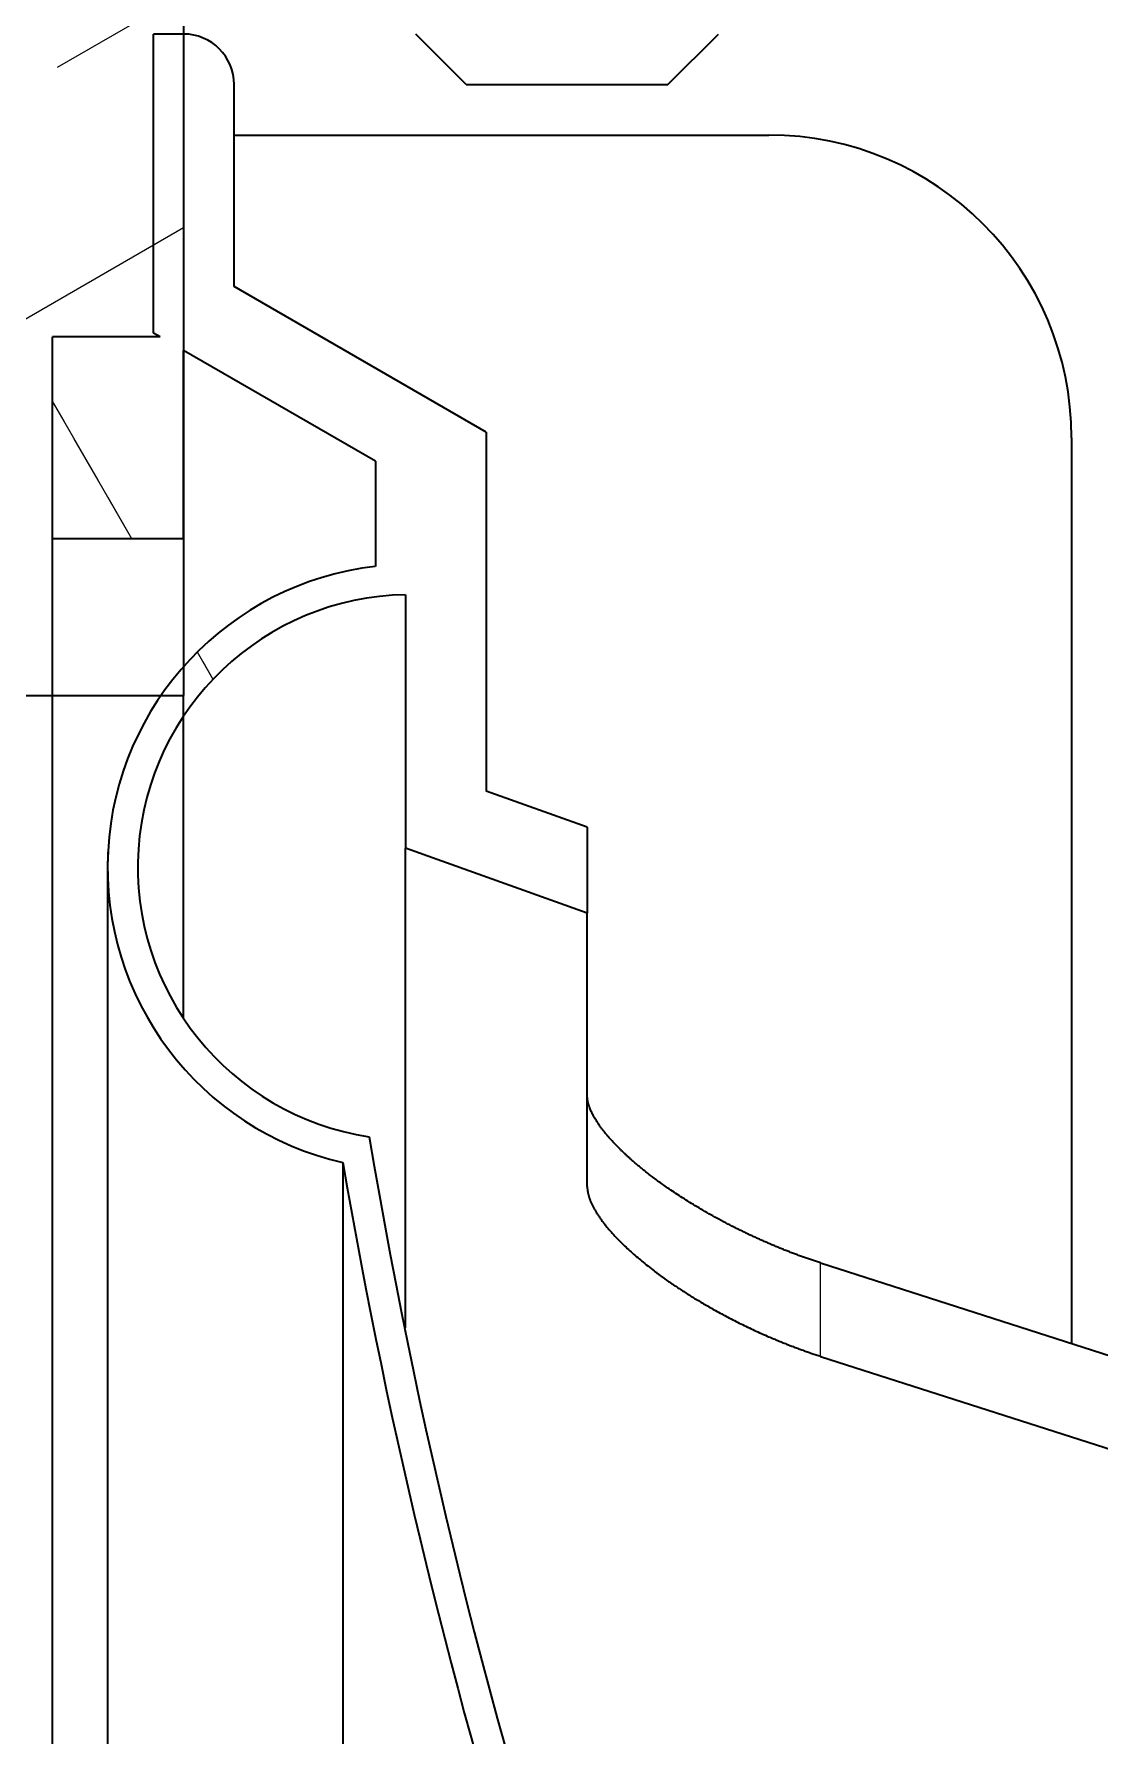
# Model space of a CAD drawing. Extents: x 23 to 587, y 4 to 413.
# Drawn here: x 176.78 to 182.07, y 158.36 to 166.79 of the extents above; entities that cross this region are included whole.
import ezdxf

# ---------------------------------------------------------------- set-up
doc = ezdxf.new("R2010")
doc.units = 0
doc.linetypes.add('DASHED', pattern=[15, 12, -3])
doc.layers.get('0').update_dxf_attribs({"lineweight": 13})

# ---------------------------------------------------------------- blocks, each defined once
blk = doc.blocks.new('BLOCK7007')
at = {"color": 7, "lineweight": 35, "ltscale": 0.25375}
blk.add_line((7.7, 56.15), (7.7, 46), dxfattribs=at)
at = {"color": 7, "lineweight": 35, "ltscale": 0.074047}
blk.add_line((7.4, 49.588), (7.4, 52.55), dxfattribs=at)
at = {"color": 7, "lineweight": 35, "ltscale": 0.0075}
blk.add_line((7.7, 52.55), (7.4, 52.55), dxfattribs=at)
at = {"color": 7, "lineweight": 35, "ltscale": 0.017678}
for p, q in [((10.5, 52.05), (10, 52.55)), ((12.5, 52.05), (13, 52.55))]:
    blk.add_line(p, q, dxfattribs=at)
at = {"color": 7, "lineweight": 35, "ltscale": 0.05}
for p, q in [((8.2, 50.05), (8.2, 52.05)), ((6.4, 47.55), (6.4, 49.55))]:
    blk.add_line(p, q, dxfattribs=at)
at = {"color": 7, "lineweight": 35, "ltscale": 0.04694}
blk.add_line((10.5, 52.05), (12.378, 52.05), dxfattribs=at)
at = {"color": 7, "lineweight": 35, "ltscale": 0.00306}
blk.add_line((12.378, 52.05), (12.5, 52.05), dxfattribs=at)
at = {"color": 7, "lineweight": 35, "ltscale": 0.132499}
blk.add_line((8.2, 51.55), (13.5, 51.55), dxfattribs=at)
at = {"color": 7, "lineweight": 35, "ltscale": 0.072169}
blk.add_line((10.7, 48.607), (8.2, 50.05), dxfattribs=at)
at = {"color": 7, "lineweight": 35, "ltscale": 0.001906}
blk.add_line((7.466, 49.55), (7.4, 49.588), dxfattribs=at)
at = {"color": 7, "lineweight": 35, "ltscale": 0.026651}
blk.add_line((7.466, 49.55), (6.4, 49.55), dxfattribs=at)
at = {"color": 7, "lineweight": 35, "ltscale": 0.054848}
blk.add_line((9.6, 48.318), (7.7, 49.415), dxfattribs=at)
at = {"color": 7, "lineweight": 35, "ltscale": 0.046623}
blk.add_line((7.7, 47.55), (7.7, 49.415), dxfattribs=at)
at = {"color": 7, "lineweight": 35, "ltscale": 0.088916}
blk.add_line((10.7, 48.607), (10.7, 45.05), dxfattribs=at)
at = {"color": 7, "lineweight": 35, "ltscale": 0.224247}
blk.add_line((16.5, 48.55), (16.5, 39.58), dxfattribs=at)
at = {"color": 7, "lineweight": 35, "ltscale": 0.026031}
blk.add_line((9.6, 48.318), (9.6, 47.277), dxfattribs=at)
at = {"color": 7, "lineweight": 35, "ltscale": 0.0325}
blk.add_line((7.7, 47.55), (6.4, 47.55), dxfattribs=at)
at = {"color": 7, "lineweight": 35}
for p, q in [((6.4, -47.45), (6.4, 47.55)), ((9.278, 41.372), (9.278, -19.761))]:
    blk.add_line(p, q, dxfattribs=at)
at = {"color": 7, "lineweight": 35, "ltscale": 0.062753}
blk.add_line((9.9, 46.996), (9.9, 44.486), dxfattribs=at)
at = {"color": 7, "lineweight": 35, "ltscale": 0.125}
blk.add_line((2.7, 46), (7.7, 46), dxfattribs=at)
at = {"color": 7, "lineweight": 35, "ltscale": 0.08004}
blk.add_line((7.7, 42.798), (7.7, 46), dxfattribs=at)
at = {"color": 7, "lineweight": 35, "ltscale": 0.026547}
blk.add_line((11.7, 44.693), (10.7, 45.05), dxfattribs=at)
at = {"color": 7, "lineweight": 35, "ltscale": 0.021237}
blk.add_line((11.7, 44.693), (11.7, 43.843), dxfattribs=at)
at = {"color": 7, "lineweight": 35, "ltscale": 0.047784}
blk.add_line((11.7, 43.843), (9.9, 44.486), dxfattribs=at)
at = {"color": 7, "lineweight": 35, "ltscale": 0.11872}
blk.add_line((9.9, 39.737), (9.9, 44.486), dxfattribs=at)
at = {"color": 7, "lineweight": 35, "ltscale": 0.067676}
blk.add_line((11.7, 41.136), (11.7, 43.843), dxfattribs=at)
at = {"color": 7, "lineweight": 35, "ltscale": 0.288805}
blk.add_line((14.013, 40.378), (25.013, 36.849), dxfattribs=at)
at = {"color": 7, "lineweight": 13, "ltscale": 0.023116}
blk.add_line((14.013, 39.453), (14.013, 40.378), dxfattribs=at)
at = {"color": 7, "lineweight": 35, "ltscale": 0.288789}
blk.add_line((14.013, 39.453), (25.013, 35.927), dxfattribs=at)
at = {"color": 7, "lineweight": 35}
for centre, radius, start, end in [((7.7, 52.05), 0.5, 360, 90), ((13.5, 48.55), 3, 0, 90), ((9.946, 44.297), 3, 96.6293, 176.8818), ((9.946, 44.297), 2.7, 90.9833, 176.1561), ((9.946, 44.297), 3, 176.8818, 257.1341), ((9.946, 44.297), 2.7, 176.1561, 261.3288), ((67.002, 51.268), 58.266, 189.52363, 226.45559), ((67.002, 51.268), 58.566, 189.72797, 221.39374)]:
    blk.add_arc(centre, radius, start, end, dxfattribs=at)
for points, degree, knots in [([(6.951, 44.46), (6.947, 44.397), (6.946, 44.307), (6.946, 44.174), (6.946, 44.042), (6.946, 43.858), (6.946, 43.622), (6.946, 43.334), (6.946, 42.995), (6.946, 42.604), (6.946, 42.163), (6.946, 41.671), (6.946, 41.13), (6.946, 40.54), (6.946, 39.901), (6.946, 39.216), (6.946, 38.483), (6.946, 37.705), (6.946, 36.882), (6.946, 36.015), (6.946, 35.106), (6.946, 34.154), (6.946, 33.162), (6.946, 32.13), (6.946, 31.061), (6.946, 29.954), (6.946, 28.812), (6.946, 27.635), (6.946, 26.426), (6.946, 25.185), (6.946, 23.914), (6.946, 22.615), (6.946, 21.289), (6.946, 19.938), (6.946, 18.563), (6.946, 17.165), (6.946, 15.748), (6.946, 14.312), (6.946, 12.859), (6.946, 11.39), (6.946, 9.908), (6.946, 8.415), (6.946, 6.911), (6.946, 5.399), (6.946, 3.881), (6.946, 2.358), (6.946, 0.833), (6.946, -0.694), (6.946, -2.219), (6.946, -3.742), (6.946, -5.26), (6.946, -6.772), (6.946, -8.276), (6.946, -9.77), (6.946, -11.252), (6.946, -12.721), (6.946, -14.175), (6.946, -15.611), (6.946, -17.029), (6.946, -18.427), (6.946, -19.803), (6.946, -20.712), (6.946, -21.163)], 3, [0, 0, 0, 0, 0.189433, 0.268467, 0.40013, 0.584286, 0.820495, 1.108622, 1.448322, 1.839192, 2.280765, 2.772517, 3.31386, 3.904152, 4.542687, 5.228707, 5.961393, 6.739873, 7.563221, 8.430454, 9.340541, 10.292398, 11.28489, 12.316835, 13.387005, 14.494125, 15.636877, 16.813898, 18.023788, 19.265104, 20.53637, 21.83607, 23.162657, 24.514551, 25.890141, 27.287789, 28.70583, 30.142576, 31.596315, 33.065316, 34.547829, 36.042088, 37.546313, 39.058714, 40.577488, 42.100827, 43.626917, 45.153939, 46.680075, 48.203507, 49.722421, 51.235007, 52.739465, 54.234002, 55.716838, 57.186207, 58.640359, 60.077562, 61.496104, 62.894296, 64.270472, 65.622993, 65.622993, 65.622993, 65.622993]), ([(14.013, 40.378), (13.813, 40.442), (13.612, 40.518), (13.42, 40.601), (12.921, 40.84), (12.53, 41.085), (12.32, 41.237), (11.992, 41.513), (11.797, 41.756), (11.733, 41.862), (11.7, 41.957), (11.7, 42.041)], 5, [0, 0, 0, 0, 0, 0, 1.835128, 1.835128, 1.835128, 5.192161, 5.192161, 5.192161, 8.228365, 8.228365, 8.228365, 8.228365, 8.228365, 8.228365]), ([(11.7, 41.136), (11.7, 41.005), (11.779, 40.845), (11.925, 40.663), (12.256, 40.352), (12.775, 40.013), (12.985, 39.89), (13.314, 39.721), (13.687, 39.568), (13.794, 39.527), (13.904, 39.488), (14.013, 39.453)], 5, [0, 0, 0, 0, 0, 0, 4.764506, 4.764506, 4.764506, 7.336558, 7.336558, 7.336558, 8.337421, 8.337421, 8.337421, 8.337421, 8.337421, 8.337421])]:
    blk.add_open_spline(points, degree=degree, knots=knots, dxfattribs=at)
blk = doc.blocks.new('BLOCK7008')
at = {"color": 7, "linetype": 'DASHED', "lineweight": 13, "ltscale": 0.144338}
blk.add_line((2.7, 50.056), (7.7, 52.943), dxfattribs=at)
at = {"color": 7, "lineweight": 13, "ltscale": 0.144338}
blk.add_line((2.7, 47.747), (7.7, 50.634), dxfattribs=at)
blk = doc.blocks.new('BLOCK7049')
at = {"color": 7, "lineweight": 13, "ltscale": 0.039401}
blk.add_line((7.188, 47.55), (6.4, 48.915), dxfattribs=at)
at = {"color": 7, "linetype": 'DASHED', "lineweight": 13, "ltscale": 0.039401}
blk.add_line((7.188, 47.55), (6.4, 48.915), dxfattribs=at)
at = {"color": 7, "lineweight": 13, "ltscale": 0.007788}
blk.add_line((7.992, 46.157), (7.837, 46.427), dxfattribs=at)
at = {"color": 7, "linetype": 'DASHED', "lineweight": 13, "ltscale": 0.007788}
blk.add_line((7.992, 46.157), (7.837, 46.427), dxfattribs=at)

msp = doc.modelspace()

# ---------------------------------------------------------------- block references
at = {"lineweight": 0, "xscale": 0.5, "yscale": 0.5, "zscale": 0.5}
for name in ['BLOCK7007', 'BLOCK7008', 'BLOCK7049']:
    msp.add_blockref(name, (173.6746, 140.5185), dxfattribs=at)

doc.saveas('drawing.dxf')
